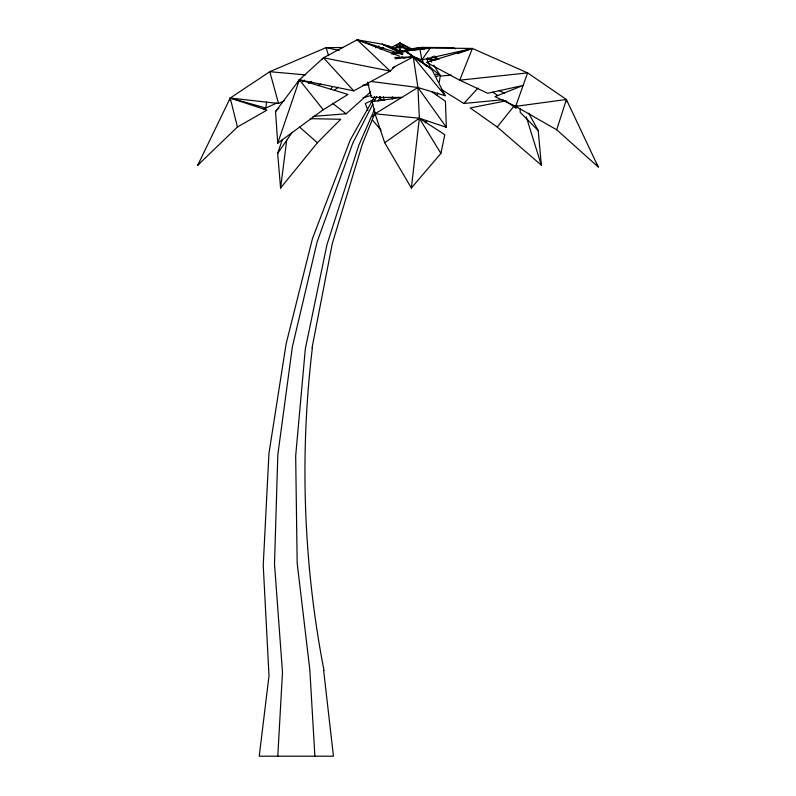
<?xml version="1.0" encoding="UTF-8"?>
<svg xmlns="http://www.w3.org/2000/svg" width="796" height="796" viewBox="0 0 796 796"><rect width="100%" height="100%" fill="white"/><g stroke="black" fill="none" stroke-linecap="round" stroke-linejoin="round"><path stroke-width="1.19" d="M520.236 108.744L520.166 112.316L538.225 130.594L541.35 165.21L497.211 127.012L470.207 107.938L506.067 100.863M277.784 756.2L282.49 672.312L274.501 563.996L277.804 454.834L292.391 346.678L317.087 242.024L352.857 142.962L372.737 104.296M230.024 100.445L230.223 98.027L269.774 71.69L326.071 47.621L343.255 47.541M266.531 102.067L265.884 108.047L263.755 109.301M367.722 82.167L371.244 97.401L401.841 97.381L372.22 101.639L375.035 113.798L384.707 142.743L411.363 188.025L419.353 118.226L417.94 87.51L413.243 56.934L406.02 51.362L400 51.282L392.527 48.367M310.241 118.654L340.698 119.271L317.415 142.743L280.58 188.025L286.709 140.265M437.303 95.371L437.661 93.023M439.293 82.197L440.307 75.54L433.74 65.202M312.002 348.021L332.26 243.715L362.25 144.384L375.304 112.196M411.363 188.025L440.894 153.399L444.805 134.693L419.353 118.226L375.035 113.798L372.558 116.485M556.712 129.788L515.669 106.346L527.599 72.884L459.71 80.187L472.386 48.447L426.437 62.327L459.71 80.187L487.689 93.271L523.121 85.441L494.933 96.654L515.669 106.346L566.384 99.5L598.254 166.981L556.712 129.788L566.384 99.5L527.599 72.884L472.386 48.447L430.258 47.999L399.89 51.69L430.258 47.999L421.88 59.879L412.617 56.436M280.58 188.025L277.655 153.399L282.401 139.33M277.724 143.18L275.545 111.51L299.395 79.789L347.971 94.416L323.236 109.768L277.724 143.18L299.395 79.789L323.475 57.78L357.185 39.8L382.16 44.148L389.025 46.218L400 51.282L406.02 51.362L431.472 68.705L445.243 95.749L417.94 87.51L371.145 81.471M379.961 100.704L380.896 98.406M374.707 109.002L358.837 145.22L326.957 244.69L305.336 348.797L295.674 455.909L297.167 563.011L309.823 669.725L314.888 756.2M378.18 101.082L380.16 96.555M504.903 100.445L515.957 108.047L516.952 105.818M298.361 81.998L299.395 79.789L353.742 90.834L390.209 71.093L394.478 66.934M237.427 127.012L230.223 98.027L266.929 110.137L237.427 127.012L197.746 165.21L230.223 98.027L278.55 103.49L284.122 100.943M331.046 89.092L332.141 86.873M374.438 100.983L376.717 96.565M374.538 96.674L350.29 139.897L312.5 238.402L286.132 343.792L268.949 453.372L263.237 565.329L269.008 675.874L259.227 756.2L333.444 756.2L323.664 670.67M297.605 82.933L299.395 79.789L323.236 109.768M391.373 47.412L400 42.984L400 45.472L398.886 47.133L394.398 48.864M277.655 153.399L292.251 132.255M497.211 127.012L513.45 106.724M425.173 122.873L426.746 121.022M197.746 165.21L200.154 162.404M302.769 81.908L304.361 80.058M321.882 59.63L323.475 57.78L390.209 71.093L357.185 39.8L402.517 54.566M440.894 89.232L463.909 103.49L477.998 88.048M275.545 111.51L278.918 107.987M312.908 116.395L346.131 113.798L370.727 91.809M334.39 90.296L338.171 87.182M396.159 46.088L400 42.984L411.86 49.073M384.707 142.743L419.353 118.226L446.347 127.32L445.432 101.281L431.591 91.63M308.589 83.351L311.664 81.411M375.035 113.798L417.94 87.51L446.347 127.32M375.662 47.78L378.906 45.969M392.527 67.819L413.243 56.934L431.472 68.705L424.965 65.103M374.229 99.351L365.274 103.53L367.861 110.326M276.729 103.072L265.884 108.047L230.223 98.027M317.554 85.669L320.897 84.147M393.284 48.347L400 45.472L410.079 49.78M380.259 48.964L383.722 47.621M457.511 53.68L468.953 49.651M363.056 97.719L371.394 95.381M391.761 53.541L395.294 52.576L391.632 53.521M450.934 48.238L453.302 47.621L455.382 48.884M391.443 53.859L397.214 52.367M399.522 51.76L402.985 50.864L405.154 51.272L413.253 56.635M472.386 48.447L421.88 59.879L419.87 48.934L420.447 48.974M393.015 54.198L406.02 51.362M450.914 48.088L453.302 47.621L422.417 47.412L400 51.282L398.886 47.133L401.124 47.133L407.841 49.72M395.015 58.755L413.243 56.934L445.243 95.749M463.909 103.49L503.211 99.689M435.512 76.446L437.949 76.247M440.397 76.048L451.382 75.132M362.827 85.212L369.016 84.933M394.876 57.471L413.243 56.934M403.632 57.66L406.05 57.66M414.517 57.66L416.935 57.66M414.179 48.357L422.417 47.412L424.358 48.835M304.967 74.844L269.774 71.69L278.55 103.49M339.176 50.407L326.071 47.621L328.559 55.68M427.492 58.058L435.86 60.128M427.353 58.546L434.526 60.337M435.561 74.127L440.307 75.54L430.706 67.789M302.54 74.625L304.818 75.371M357.185 39.8L399.313 56.038M401.582 56.914L403.861 57.79M390.398 47.531L387.194 46.287L389.025 46.218L402.826 53.919M386.189 45.86L382.16 44.148L402.756 54.128M498.973 90.505L504.565 93.182M417.93 49.591L415.751 48.496L400 51.282L401.124 47.133L400 45.472M432.059 56.685L437.492 59.421M410.507 48.864L400 42.984L403.841 46.088M427.313 58.277L430.457 60.038L431.77 62.108M415.273 57.979L431.472 68.705M492.843 92.147L497.868 95.61M434.069 55.929L438.924 59.471M332.499 103.281L346.131 113.798M299.754 127.221L317.415 142.743M323.475 57.78L353.742 90.834M372.468 120.097L381.115 130.265M596.105 164.056L598.254 166.981M514.644 105.968L515.957 108.047M419.353 118.226L440.894 153.399M528.723 113.231L538.225 130.594M426.736 58.755L431.293 69.749M379.672 96.813L381.065 100.177L384.359 100.177L383.374 96.813M526.285 116.883L541.35 165.21M422.119 58.844L423.502 63.581M566.384 99.5L566.802 101.908M392.299 96.813L392.299 99.052M324.032 670.54A740.101 522.703 87.5 0 1 312.36 348.121"/></g></svg>
